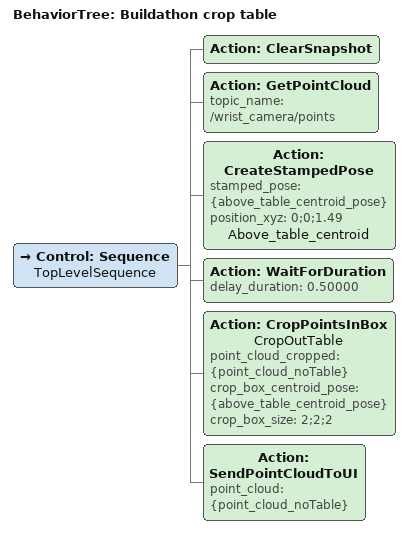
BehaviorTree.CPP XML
<root BTCPP_format="4" main_tree_to_execute="Buildathon crop table">
    <BehaviorTree ID="Buildathon crop table" _description="">
        <Control ID="Sequence" name="TopLevelSequence">
            <Action ID="ClearSnapshot"/>
            <Action ID="GetPointCloud" topic_name="/wrist_camera/points"/>
            <Action ID="CreateStampedPose" stamped_pose="{above_table_centroid_pose}" position_xyz="0;0;1.49" name="Above_table_centroid"/>
            <Action ID="WaitForDuration" delay_duration="0.50000"/>
            <Action ID="CropPointsInBox" name="CropOutTable" point_cloud_cropped="{point_cloud_noTable}" crop_box_centroid_pose="{above_table_centroid_pose}" crop_box_size="2;2;2"/>
            <Action ID="SendPointCloudToUI" point_cloud="{point_cloud_noTable}"/>
        </Control>
    </BehaviorTree>
</root>
